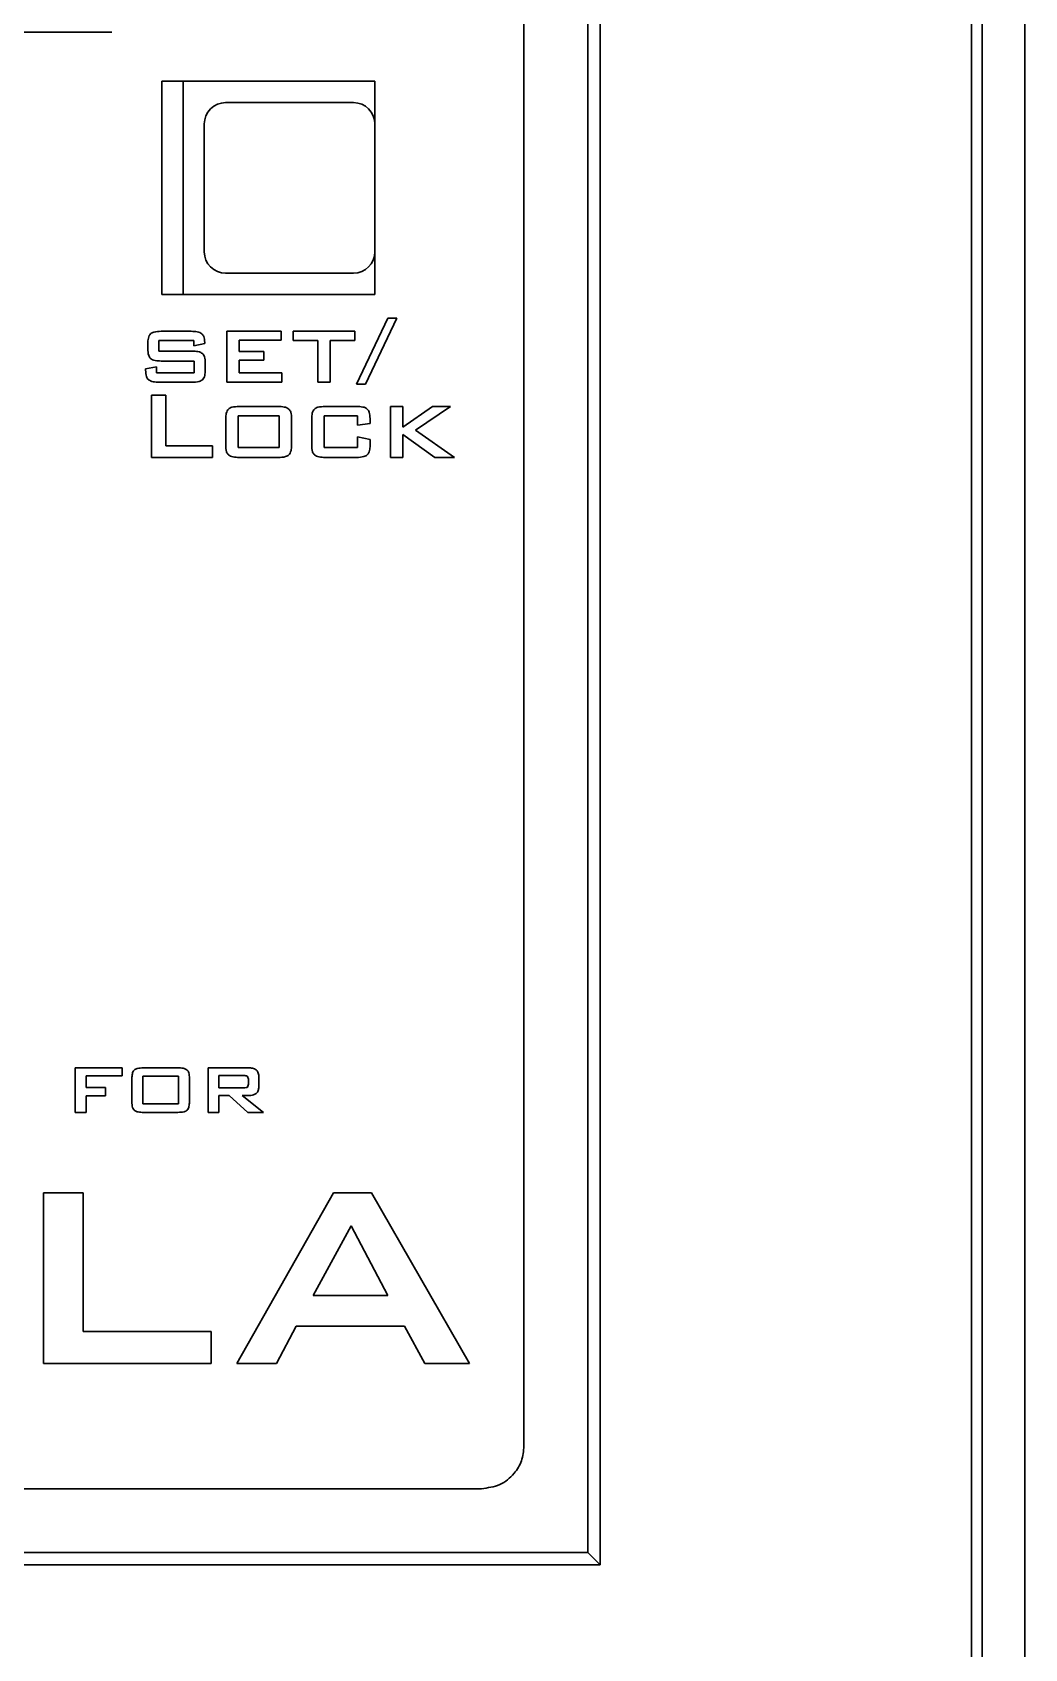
# Model space of a CAD drawing. Header units: millimetres. Extents: x 8 to 774, y 1 to 562.
# Drawn here: x 169.36 to 192.65, y 292.63 to 330.53 of the extents above; entities that cross this region are included whole.
import ezdxf

# ---------------------------------------------------------------- set-up
doc = ezdxf.new("R2010")
doc.units = ezdxf.units.MM
doc.layers.get('0').update_dxf_attribs({"lineweight": 9})

# ---------------------------------------------------------------- blocks, each defined once
blk = doc.blocks.new('A$C69731D33')
at = {"color": 7, "linetype": 'Continuous', "lineweight": 30}
for p, q in [((59, -2), (59, -127.5)), ((60, -2), (60, -127.5)), ((58.75, -127.946), (58.75, -2.7)), ((50.039, -9.711), (50.039, -90.289)), ((49.75, -10), (49.75, -90)), ((48.251, -87.501), (48.251, -12.5)), ((38.583, -54.351), (32.917, -54.351)), ((44.75, -55.5), (39.751, -55.5)), ((39.751, -55.5), (39.751, -60.5)), ((40.25, -55.5), (40.25, -60.5)), ((44.75, -55.5), (44.75, -60.5)), ((41.25, -56), (44.25, -56)), ((40.75, -59.5), (40.75, -56.5)), ((44.75, -56.5), (44.75, -59.5)), ((44.25, -60), (41.25, -60)), ((44.75, -60.5), (39.751, -60.5)), ((40.25, -60.5), (44.75, -60.5)), ((40.445, -61.361), (39.736, -61.361)), ((42.556, -61.361), (41.275, -61.361)), ((41.275, -61.361), (41.275, -62.555)), ((42.556, -61.572), (42.556, -61.361)), ((44.28, -61.361), (42.835, -61.361)), ((42.835, -61.361), (42.835, -61.575)), ((44.28, -61.575), (44.28, -61.361)), ((45.055, -61.053), (44.322, -62.6)), ((44.533, -62.6), (45.271, -61.053)), ((45.271, -61.053), (45.055, -61.053)), ((39.423, -61.643), (39.423, -61.776)), ((39.685, -61.827), (39.685, -61.575)), ((39.685, -61.575), (40.507, -61.575)), ((40.507, -61.575), (40.507, -61.703)), ((40.507, -61.703), (40.759, -61.649)), ((40.759, -61.649), (40.759, -61.621)), ((41.569, -61.833), (41.569, -61.572)), ((41.569, -61.572), (42.556, -61.572)), ((42.835, -61.575), (43.411, -61.575)), ((43.411, -61.575), (43.411, -62.555)), ((43.702, -62.555), (43.702, -61.575)), ((43.702, -61.575), (44.28, -61.575)), ((40.462, -61.827), (39.685, -61.827)), ((39.736, -62.059), (40.509, -62.059)), ((40.509, -62.059), (40.509, -62.332)), ((40.773, -62.272), (40.773, -62.108)), ((42.144, -61.833), (41.569, -61.833)), ((41.569, -62.332), (41.569, -62.038)), ((41.569, -62.038), (42.144, -62.038)), ((42.144, -62.038), (42.144, -61.833)), ((39.631, -62.191), (39.372, -62.239)), ((39.372, -62.239), (39.372, -62.272)), ((39.631, -62.332), (39.631, -62.191)), ((40.509, -62.332), (39.631, -62.332)), ((42.571, -62.332), (41.569, -62.332)), ((42.571, -62.555), (42.571, -62.332)), ((39.849, -62.862), (39.51, -62.862)), ((39.51, -62.862), (39.51, -64.319)), ((39.688, -62.555), (40.462, -62.555)), ((39.849, -64.045), (39.849, -62.862)), ((41.275, -62.555), (42.571, -62.555)), ((43.411, -62.555), (43.702, -62.555)), ((44.322, -62.6), (44.533, -62.6)), ((42.487, -63.125), (41.564, -63.125)), ((44.326, -63.125), (43.581, -63.125)), ((45.411, -63.125), (45.117, -63.125)), ((45.117, -63.125), (45.117, -64.319)), ((46.107, -63.125), (45.411, -63.608)), ((45.411, -63.608), (45.411, -63.125)), ((45.703, -63.678), (46.529, -63.125)), ((46.529, -63.125), (46.107, -63.125)), ((41.253, -63.406), (41.253, -64.036)), ((42.506, -63.344), (41.544, -63.344)), ((41.544, -63.344), (41.544, -64.09)), ((42.506, -64.09), (42.506, -63.344)), ((42.797, -64.036), (42.797, -63.406)), ((43.271, -63.406), (43.271, -64.036)), ((43.562, -64.09), (43.562, -63.344)), ((43.562, -63.344), (44.346, -63.344)), ((44.346, -63.344), (44.346, -63.565)), ((44.346, -63.565), (44.639, -63.522)), ((44.639, -63.522), (44.639, -63.406)), ((40.942, -64.045), (39.849, -64.045)), ((40.942, -64.319), (40.942, -64.045)), ((44.639, -63.896), (44.346, -63.836)), ((44.346, -63.836), (44.346, -64.09)), ((44.639, -64.036), (44.639, -63.896)), ((45.411, -63.78), (46.161, -64.319)), ((45.411, -64.319), (45.411, -63.78)), ((46.621, -64.319), (45.703, -63.678)), ((39.51, -64.319), (40.942, -64.319)), ((41.544, -64.09), (42.506, -64.09)), ((41.564, -64.319), (42.487, -64.319)), ((44.346, -64.09), (43.562, -64.09)), ((43.581, -64.319), (44.326, -64.319)), ((45.117, -64.319), (45.411, -64.319)), ((46.161, -64.319), (46.621, -64.319)), ((38.826, -78.633), (37.718, -78.633)), ((37.718, -78.633), (37.718, -79.677)), ((37.975, -79.092), (37.975, -78.82)), ((37.975, -78.82), (38.826, -78.82)), ((38.826, -78.82), (38.826, -78.633)), ((39.305, -78.825), (39.305, -79.477)), ((40.147, -78.825), (39.305, -78.825)), ((40.13, -78.633), (39.322, -78.633)), ((40.147, -79.477), (40.147, -78.825)), ((40.841, -78.633), (40.841, -79.677)), ((41.782, -78.633), (40.841, -78.633)), ((41.092, -78.812), (41.092, -79.102)), ((41.673, -78.812), (41.092, -78.812)), ((41.789, -78.897), (41.764, -78.832)), ((38.433, -79.092), (37.975, -79.092)), ((38.433, -79.286), (38.433, -79.092)), ((39.051, -78.879), (39.051, -79.43)), ((40.401, -79.43), (40.401, -78.879)), ((41.092, -79.102), (41.673, -79.102)), ((41.764, -79.082), (41.789, -79.018)), ((41.789, -79.018), (41.789, -78.897)), ((42.027, -79.082), (42.027, -78.836)), ((37.975, -79.286), (38.433, -79.286)), ((37.975, -79.677), (37.975, -79.286)), ((39.305, -79.477), (40.147, -79.477)), ((41.092, -79.677), (41.092, -79.281)), ((41.092, -79.281), (41.332, -79.281)), ((41.332, -79.281), (41.77, -79.677)), ((42.135, -79.677), (41.638, -79.281)), ((41.638, -79.281), (41.782, -79.281)), ((37.718, -79.677), (37.975, -79.677)), ((39.322, -79.677), (40.13, -79.677)), ((40.841, -79.677), (41.092, -79.677)), ((41.77, -79.677), (42.135, -79.677)), ((37.908, -81.562), (36.975, -81.562)), ((36.975, -81.562), (36.975, -85.568)), ((37.908, -84.814), (37.908, -81.562)), ((43.778, -81.562), (41.512, -85.568)), ((44.676, -81.562), (43.778, -81.562)), ((46.972, -85.568), (44.676, -81.562)), ((44.195, -82.339), (43.304, -83.969)), ((45.059, -83.969), (44.195, -82.339)), ((43.304, -83.969), (45.059, -83.969)), ((40.913, -84.814), (37.908, -84.814)), ((40.913, -85.568), (40.913, -84.814)), ((42.44, -85.568), (42.906, -84.693)), ((42.906, -84.693), (45.445, -84.693)), ((45.445, -84.693), (45.926, -85.568)), ((36.975, -85.568), (40.913, -85.568)), ((41.512, -85.568), (42.44, -85.568)), ((45.926, -85.568), (46.972, -85.568)), ((-7.749, -88.501), (47.251, -88.501)), ((49.75, -90), (-10.25, -90)), ((50.039, -90.289), (49.75, -90)), ((50.039, -90.289), (-10.539, -90.289))]:
    blk.add_line(p, q, dxfattribs=at)
for centre, start, end in [((41.25, -56.5), 90, 180), ((44.25, -56.5), 0, 90), ((41.25, -59.5), 180, 270), ((44.25, -59.5), 270, 0)]:
    blk.add_arc(centre, 0.5, start, end, dxfattribs=at)
for points, knots in [([(39.736, -61.361), (39.68, -61.363), (39.606, -61.366), (39.524, -61.395), (39.499, -61.413), (39.488, -61.421)], [0, 0, 0, 0, 0.650849, 0.839769, 1, 1, 1, 1]), ([(40.692, -61.419), (40.677, -61.409), (40.643, -61.386), (40.558, -61.365), (40.49, -61.363), (40.445, -61.361)], [0, 0, 0, 0, 0.207945, 0.466868, 1, 1, 1, 1]), ([(39.488, -61.421), (39.477, -61.435), (39.453, -61.464), (39.428, -61.54), (39.425, -61.602), (39.423, -61.643)], [0, 0, 0, 0, 0.219631, 0.478849, 1, 1, 1, 1]), ([(39.423, -61.776), (39.426, -61.827), (39.429, -61.894), (39.46, -61.967), (39.479, -61.989), (39.488, -61.999)], [0, 0, 0, 0, 0.639053, 0.830545, 1, 1, 1, 1]), ([(40.759, -61.621), (40.758, -61.596), (40.757, -61.55), (40.742, -61.492), (40.721, -61.448), (40.701, -61.428), (40.692, -61.419)], [0, 0, 0, 0, 0.339376, 0.624183, 0.819234, 1, 1, 1, 1]), ([(39.488, -61.999), (39.503, -62.009), (39.536, -62.033), (39.621, -62.055), (39.69, -62.057), (39.736, -62.059)], [0, 0, 0, 0, 0.208077, 0.466233, 1, 1, 1, 1]), ([(40.709, -61.886), (40.695, -61.876), (40.662, -61.853), (40.577, -61.831), (40.509, -61.829), (40.462, -61.827)], [0, 0, 0, 0, 0.204525, 0.461931, 1, 1, 1, 1]), ([(40.773, -62.108), (40.77, -62.057), (40.768, -61.991), (40.737, -61.917), (40.718, -61.896), (40.709, -61.886)], [0, 0, 0, 0, 0.64066, 0.831682, 1, 1, 1, 1]), ([(39.372, -62.272), (39.375, -62.324), (39.377, -62.39), (39.409, -62.464), (39.429, -62.486), (39.438, -62.496)], [0, 0, 0, 0, 0.64003, 0.831223, 1, 1, 1, 1]), ([(39.438, -62.496), (39.453, -62.506), (39.486, -62.53), (39.573, -62.551), (39.642, -62.553), (39.688, -62.555)], [0, 0, 0, 0, 0.208274, 0.466487, 1, 1, 1, 1]), ([(40.462, -62.555), (40.519, -62.553), (40.591, -62.551), (40.673, -62.522), (40.697, -62.504), (40.708, -62.496)], [0, 0, 0, 0, 0.650831, 0.839687, 1, 1, 1, 1]), ([(40.708, -62.496), (40.719, -62.482), (40.744, -62.454), (40.768, -62.376), (40.771, -62.314), (40.773, -62.272)], [0, 0, 0, 0, 0.217502, 0.475726, 1, 1, 1, 1]), ([(41.317, -63.185), (41.306, -63.198), (41.282, -63.227), (41.258, -63.304), (41.255, -63.365), (41.253, -63.406)], [0, 0, 0, 0, 0.21814, 0.476926, 1, 1, 1, 1]), ([(41.564, -63.125), (41.507, -63.127), (41.434, -63.13), (41.352, -63.158), (41.328, -63.176), (41.317, -63.185)], [0, 0, 0, 0, 0.652704, 0.84101, 1, 1, 1, 1]), ([(42.734, -63.185), (42.72, -63.174), (42.687, -63.151), (42.602, -63.129), (42.533, -63.127), (42.487, -63.125)], [0, 0, 0, 0, 0.203689, 0.460974, 1, 1, 1, 1]), ([(42.797, -63.406), (42.795, -63.356), (42.792, -63.29), (42.762, -63.216), (42.743, -63.195), (42.734, -63.185)], [0, 0, 0, 0, 0.63961, 0.830995, 1, 1, 1, 1]), ([(43.335, -63.185), (43.324, -63.198), (43.299, -63.227), (43.275, -63.304), (43.273, -63.365), (43.271, -63.406)], [0, 0, 0, 0, 0.218915, 0.477625, 1, 1, 1, 1]), ([(43.581, -63.125), (43.525, -63.127), (43.452, -63.13), (43.37, -63.158), (43.346, -63.176), (43.335, -63.185)], [0, 0, 0, 0, 0.651991, 0.840604, 1, 1, 1, 1]), ([(44.575, -63.185), (44.561, -63.174), (44.527, -63.151), (44.442, -63.129), (44.373, -63.127), (44.326, -63.125)], [0, 0, 0, 0, 0.205534, 0.463073, 1, 1, 1, 1]), ([(44.639, -63.406), (44.637, -63.356), (44.634, -63.29), (44.603, -63.216), (44.584, -63.195), (44.575, -63.185)], [0, 0, 0, 0, 0.638512, 0.830185, 1, 1, 1, 1]), ([(41.253, -64.036), (41.256, -64.088), (41.258, -64.154), (41.289, -64.228), (41.308, -64.25), (41.317, -64.259)], [0, 0, 0, 0, 0.641987, 0.832765, 1, 1, 1, 1]), ([(42.733, -64.259), (42.744, -64.246), (42.768, -64.217), (42.793, -64.14), (42.795, -64.078), (42.797, -64.036)], [0, 0, 0, 0, 0.216687, 0.475018, 1, 1, 1, 1]), ([(43.271, -64.036), (43.273, -64.088), (43.276, -64.154), (43.308, -64.228), (43.327, -64.25), (43.336, -64.259)], [0, 0, 0, 0, 0.64089, 0.831959, 1, 1, 1, 1]), ([(44.575, -64.259), (44.586, -64.245), (44.611, -64.217), (44.635, -64.139), (44.638, -64.078), (44.639, -64.036)], [0, 0, 0, 0, 0.219092, 0.477413, 1, 1, 1, 1]), ([(41.317, -64.259), (41.331, -64.27), (41.364, -64.293), (41.449, -64.315), (41.517, -64.317), (41.564, -64.319)], [0, 0, 0, 0, 0.207127, 0.464668, 1, 1, 1, 1]), ([(42.487, -64.319), (42.543, -64.317), (42.616, -64.315), (42.698, -64.286), (42.722, -64.268), (42.733, -64.259)], [0, 0, 0, 0, 0.651546, 0.840089, 1, 1, 1, 1]), ([(43.336, -64.259), (43.35, -64.27), (43.383, -64.293), (43.468, -64.315), (43.535, -64.317), (43.581, -64.319)], [0, 0, 0, 0, 0.209549, 0.468074, 1, 1, 1, 1]), ([(44.326, -64.319), (44.383, -64.317), (44.457, -64.314), (44.54, -64.286), (44.564, -64.267), (44.575, -64.259)], [0, 0, 0, 0, 0.652604, 0.84091, 1, 1, 1, 1]), ([(39.106, -78.685), (39.096, -78.696), (39.075, -78.722), (39.054, -78.789), (39.052, -78.843), (39.051, -78.879)], [0, 0, 0, 0, 0.216936, 0.4755, 1, 1, 1, 1]), ([(39.322, -78.633), (39.272, -78.635), (39.209, -78.637), (39.136, -78.662), (39.116, -78.678), (39.106, -78.685)], [0, 0, 0, 0, 0.653676, 0.841737, 1, 1, 1, 1]), ([(40.346, -78.685), (40.334, -78.676), (40.305, -78.655), (40.231, -78.637), (40.171, -78.635), (40.13, -78.633)], [0, 0, 0, 0, 0.204605, 0.462091, 1, 1, 1, 1]), ([(40.401, -78.879), (40.399, -78.835), (40.397, -78.777), (40.37, -78.712), (40.354, -78.694), (40.346, -78.685)], [0, 0, 0, 0, 0.64137, 0.832366, 1, 1, 1, 1]), ([(41.764, -78.832), (41.759, -78.828), (41.746, -78.821), (41.715, -78.814), (41.69, -78.813), (41.673, -78.812)], [0, 0, 0, 0, 0.205902, 0.465401, 1, 1, 1, 1]), ([(41.969, -78.681), (41.956, -78.672), (41.93, -78.654), (41.866, -78.636), (41.815, -78.634), (41.782, -78.633)], [0, 0, 0, 0, 0.226098, 0.488823, 1, 1, 1, 1]), ([(42.027, -78.836), (42.026, -78.817), (42.024, -78.783), (42.01, -78.726), (41.984, -78.697), (41.969, -78.681)], [0, 0, 0, 0, 0.326917, 0.609055, 1, 1, 1, 1]), ([(41.673, -79.102), (41.694, -79.101), (41.721, -79.1), (41.751, -79.091), (41.76, -79.085), (41.764, -79.082)], [0, 0, 0, 0, 0.651435, 0.840784, 1, 1, 1, 1]), ([(41.969, -79.235), (41.979, -79.225), (41.999, -79.204), (42.022, -79.152), (42.025, -79.109), (42.027, -79.082)], [0, 0, 0, 0, 0.248056, 0.511527, 1, 1, 1, 1]), ([(39.051, -79.43), (39.052, -79.475), (39.055, -79.533), (39.082, -79.598), (39.098, -79.617), (39.106, -79.625)], [0, 0, 0, 0, 0.641592, 0.832609, 1, 1, 1, 1]), ([(40.345, -79.625), (40.355, -79.614), (40.376, -79.588), (40.397, -79.521), (40.4, -79.466), (40.401, -79.43)], [0, 0, 0, 0, 0.217026, 0.47558, 1, 1, 1, 1]), ([(41.782, -79.281), (41.824, -79.281), (41.89, -79.28), (41.947, -79.247), (41.969, -79.235)], [0, 0, 0, 0, 0.630408, 1, 1, 1, 1]), ([(39.106, -79.625), (39.119, -79.634), (39.147, -79.655), (39.222, -79.674), (39.281, -79.676), (39.322, -79.677)], [0, 0, 0, 0, 0.205738, 0.463415, 1, 1, 1, 1]), ([(40.13, -79.677), (40.179, -79.675), (40.243, -79.673), (40.315, -79.648), (40.335, -79.633), (40.345, -79.625)], [0, 0, 0, 0, 0.652308, 0.840775, 1, 1, 1, 1]), ([(47.251, -88.501), (47.4, -88.481), (47.693, -88.443), (48.018, -88.176), (48.215, -87.85), (48.239, -87.619), (48.251, -87.501)], [0, 0, 0, 0, 0.283741, 0.558007, 0.775112, 1, 1, 1, 1])]:
    blk.add_open_spline(points, degree=3, knots=knots, dxfattribs=at)

msp = doc.modelspace()

# ---------------------------------------------------------------- block references
msp.add_blockref('A$C69731D33', (132.65, 384.881))

doc.saveas('drawing.dxf')
